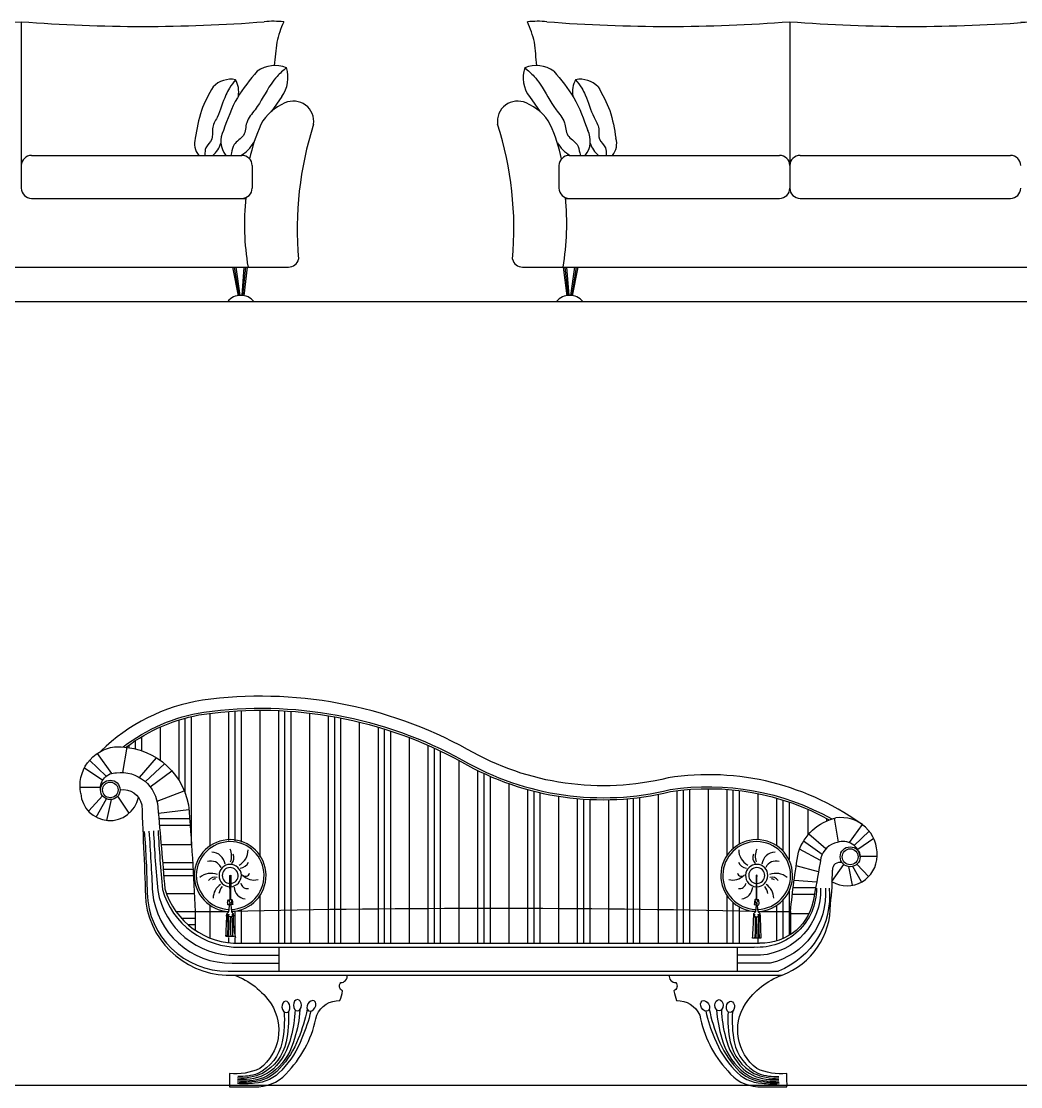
# Model space of a CAD drawing. Header units: inches. Extents: x 6 to 48.5, y 12.5 to 37.3.
# Drawn here: x 17.376 to 19.884, y 25.244 to 27.918 of the extents above; entities that cross this region are included whole.
import ezdxf

# ---------------------------------------------------------------- set-up
doc = ezdxf.new("R2010")
doc.units = ezdxf.units.IN
doc.header["$MEASUREMENT"] = 0
for name, color, linetype in [('02', 2, 'Continuous'), ('1', 1, 'Continuous'), ('4', 4, 'Continuous'), ('8', 8, 'Continuous')]:
    doc.layers.add(name, color=color, linetype=linetype)
pattern_1 = [(90, (22.803, 33.34635), (-0.125, 8e-18), []), (90, (22.78738, 33.34635), (-0.125, 8e-18), []), (90, (22.77175, 33.34635), (-0.125, 8e-18), []), (90, (22.72488, 33.34635), (-0.125, 8e-18), [])]

msp = doc.modelspace()

# ---------------------------------------------------------------- hatches: boundary and pattern name
at = {"layer": '8'}
h = msp.add_hatch(dxfattribs=at)
h.set_pattern_fill('PLASTI', color=256, scale=0.5, angle=90, style=0)
h.set_pattern_definition(pattern_1)
h.paths.add_polyline_path([(19.2182, 25.6837), (19.2182, 25.6838, -54.093307), (19.2249, 25.6838), (19.2249, 25.6838), (19.3063, 25.6838, -0.021862), (19.3261, 25.8321, -0.232386), (19.4031, 25.9135, 0.16688), (19.0048, 25.9844, -0.19332), (18.4806, 26.0592, 0.161608), (17.8347, 26.179, 0.123535), (17.6389, 26.0959, -0.329229), (17.7956, 25.9513, -0.010602), (17.812, 25.6838), (17.8964, 25.6838), (17.8964, 25.6838, -50.208385), (17.9035, 25.6838, -0.010828)])
h = msp.add_hatch(dxfattribs=at)
h.set_pattern_fill('PLASTI', color=256, scale=0.5, angle=90, style=0)
h.set_pattern_definition(pattern_1)
h.paths.add_polyline_path([(19.2283, 25.6038, 0.155952), (19.3063, 25.626), (19.3063, 25.6838), (19.2249, 25.6838), (19.2314, 25.6775), (19.2314, 25.6704), (19.2335, 25.6145), (19.21, 25.6151), (19.2122, 25.6775), (19.2163, 25.6838, 0.010812), (17.9035, 25.6838), (17.9078, 25.6774), (17.9132, 25.6186), (17.888, 25.6186), (17.8905, 25.6722), (17.8915, 25.6776), (17.8964, 25.6838), (17.812, 25.6838), (17.812, 25.6369, 0.157372), (17.9249, 25.6038)])

# ---------------------------------------------------------------- linework, layer by layer
at = {"layer": '02'}
for p, q in [((17.376, 27.9166), (17.376, 27.4991)), ((19.3043, 27.9166), (19.3043, 27.4991)), ((18.0294, 27.7287), (18.0026, 27.6909)), ((18.6509, 27.7287), (18.6778, 27.6909)), ((17.4019, 27.5813), (17.9293, 27.5813)), ((18.751, 27.5813), (19.2785, 27.5813)), ((19.3302, 27.5813), (19.8577, 27.5813)), ((17.9552, 27.5554), (17.9552, 27.4991)), ((18.7251, 27.5554), (18.7251, 27.4991)), ((17.4019, 27.4732), (17.9392, 27.4732)), ((18.7411, 27.4732), (19.2785, 27.4732)), ((19.3302, 27.4732), (19.8577, 27.4732)), ((16.7055, 27.3008), (18.0465, 27.3008)), ((17.9063, 27.3008), (17.9203, 27.2291)), ((17.91, 27.3008), (17.9217, 27.2293)), ((17.9145, 27.3008), (17.9246, 27.2296)), ((17.9346, 27.3008), (17.9292, 27.2296)), ((17.9388, 27.3008), (17.9312, 27.2294)), ((17.9431, 27.3008), (17.934, 27.2289)), ((18.6338, 27.3008), (20.5541, 27.3008)), ((18.7356, 27.3008), (18.7446, 27.2289)), ((18.7399, 27.3008), (18.7474, 27.2294)), ((18.744, 27.3008), (18.7494, 27.2296)), ((18.7642, 27.3008), (18.7541, 27.2296)), ((18.7686, 27.3008), (18.757, 27.2293)), ((18.7724, 27.3008), (18.7584, 27.2291)), ((17.5661, 26.0799), (17.6024, 26.03)), ((17.6406, 26.0959), (17.6295, 26.0324)), ((17.5346, 26.0443), (17.5803, 26.0128)), ((17.5475, 26.0632), (17.5891, 26.023)), ((17.6724, 26.0201), (17.7151, 26.0693)), ((17.6873, 26.0094), (17.7352, 26.0545)), ((17.6995, 25.9963), (17.7538, 26.0364)), ((17.5233, 25.9955), (17.5747, 25.9955)), ((17.5451, 25.9362), (17.5798, 25.9737)), ((17.5642, 25.9202), (17.5901, 25.9659)), ((17.5909, 25.9122), (17.6019, 25.9643)), ((17.6467, 25.9301), (17.6178, 25.9726)), ((17.7165, 25.9602), (17.785, 25.9865)), ((17.7199, 25.9305), (17.7966, 25.9392)), ((17.7211, 25.9167), (17.7984, 25.9167)), ((19.4153, 25.9178), (19.4258, 25.8577)), ((17.7226, 25.8999), (17.7996, 25.8999)), ((19.4859, 25.9018), (19.4531, 25.8567)), ((19.5033, 25.8852), (19.4659, 25.849)), ((19.3856, 25.8266), (19.3387, 25.8601)), ((19.3946, 25.8405), (19.3518, 25.878)), ((19.5148, 25.8665), (19.4746, 25.8388)), ((17.7267, 25.8515), (17.803, 25.8515)), ((19.3814, 25.8114), (19.3289, 25.84)), ((17.7305, 25.8065), (17.8059, 25.8065)), ((19.5231, 25.8217), (19.4806, 25.8217)), ((17.7319, 25.79), (17.8068, 25.79)), ((19.3763, 25.7827), (19.3205, 25.7985)), ((19.4101, 25.7587), (19.4394, 25.8018)), ((19.4619, 25.7495), (19.4521, 25.7961)), ((19.4845, 25.7577), (19.4624, 25.7967)), ((19.5027, 25.7704), (19.4728, 25.8026)), ((17.7333, 25.7735), (17.8078, 25.7735)), ((19.3717, 25.7573), (19.3151, 25.7614)), ((17.7401, 25.7285), (17.81, 25.7285)), ((19.3654, 25.7261), (19.3106, 25.7261)), ((19.369, 25.7429), (19.3126, 25.7429)), ((17.7641, 25.6835), (17.8964, 25.6838)), ((17.812, 25.6838), (17.812, 25.6369)), ((19.3063, 25.6838), (19.3063, 25.626)), ((19.3519, 25.6777), (19.3063, 25.6777)), ((17.7774, 25.667), (17.812, 25.667)), ((17.7943, 25.6505), (17.8121, 25.6505)), ((19.2969, 25.2767), (19.2969, 25.2767))]:
    msp.add_line(p, q, dxfattribs=at)
for points in [[(17.6315, 26.0965, -0.126713), (17.8339, 26.184, -0.161632), (18.4831, 26.0636, 0.193417), (19.0038, 25.9893, -0.168805), (19.4094, 25.9157, -0.168805)], [(17.6389, 26.0959, -0.123535), (17.8347, 26.179, -0.161608), (18.4806, 26.0592, 0.19332), (19.0048, 25.9844, -0.16688), (19.4031, 25.9135, -0.16688)], [(17.525, 25.9798, -0.4312), (17.6097, 26.0967, -0.374976), (17.7956, 25.9513, -0.010602), (17.812, 25.6838)], [(17.5747, 25.9887, -0.447193), (17.6146, 26.0318, -0.432547), (17.7187, 25.9453, -0.00037), (17.7361, 25.7404, 0.339096), (17.9249, 25.6038), (19.2283, 25.6038)], [(19.2249, 25.6838), (19.3063, 25.6838, -0.021862), (19.3261, 25.8321, -0.269365), (19.42, 25.9185, -0.223804)], [(17.6845, 25.8846, -0.016235), (17.6916, 25.7304, 0.409318), (17.8949, 25.5338), (19.2756, 25.5338)], [(17.6963, 25.8854, -0.00483), (17.705, 25.732, 0.389352), (17.9049, 25.5538), (18.0233, 25.5538)], [(17.7074, 25.8862, 0.01081), (17.7184, 25.7359, 0.369872), (17.9149, 25.5738), (18.0233, 25.5738)], [(17.7192, 25.887, 0.010592), (17.7302, 25.7391, 0.339873), (17.9249, 25.5938), (19.2145, 25.5938)], [(19.4807, 25.8208, 0.485839), (19.4234, 25.857, 0.288845), (19.3825, 25.8178, -0.005576), (19.365, 25.7221, -0.391251), (19.2283, 25.6038)], [(19.4347, 25.8061, 0.508433), (19.411, 25.7875, -0.012048)], [(19.3935, 25.7418, -0.370066), (19.2551, 25.5538), (19.1722, 25.5538)], [(19.3815, 25.7418, -0.39917), (19.2311, 25.5738), (19.1722, 25.5738)], [(19.3712, 25.7418, -0.433769), (19.2145, 25.5938)], [(19.4032, 25.7418, -0.332976), (19.2756, 25.5338)], [(17.9014, 25.7136, 0.84769), (17.8994, 25.707, -1.182005), (17.8978, 25.7042, 0.551395)], [(17.903, 25.7111, -0.395583), (17.9017, 25.7041, -0.877839), (17.898, 25.7005, -0.471737)], [(19.2183, 25.7111, 0.395583), (19.2195, 25.7041, 0.877839), (19.2232, 25.7005, 0.471737)], [(19.2198, 25.7136, -0.84769), (19.2218, 25.707, 1.182005), (19.2234, 25.7042, -0.551395)], [(18.1021, 25.4334, -0.05375), (18.0798, 25.3655, -0.102935), (18.0293, 25.2855, -0.210528), (17.9612, 25.2528, -0.059767), (17.9181, 25.2517, -0.059767)], [(18.0934, 25.4384, -0.046452), (18.0709, 25.3643, -0.096687), (18.0242, 25.2893, -0.205533), (17.9545, 25.2558, -0.057944), (17.9183, 25.2551, -0.057944)], [(18.0749, 25.4366, -0.063602), (18.0614, 25.3649, -0.152653), (18.0142, 25.2862, -0.180542), (17.9489, 25.2582, -0.030953), (17.9184, 25.2583, -0.030953)], [(18.0628, 25.4368, -0.050588), (18.0526, 25.368, -0.143975), (18.0085, 25.2887, -0.169557), (17.9413, 25.2621, -0.047461), (17.9186, 25.2621, -0.045064)], [(18.0461, 25.4321, -0.069006), (18.0406, 25.3561, -0.215945), (17.9813, 25.2773, -0.130331), (17.9188, 25.2657, -0.130331)], [(18.0353, 25.4319, -0.066752), (18.0305, 25.3561, -0.23451), (17.9693, 25.2767, -0.093977), (17.9189, 25.2693, -0.123647)], [(19.0933, 25.4334, 0.05375), (19.1157, 25.3655, 0.102935), (19.1662, 25.2855, 0.210528), (19.2343, 25.2528, 0.059767), (19.2774, 25.2517, 0.059767)], [(19.1021, 25.4384, 0.046452), (19.1245, 25.3643, 0.096687), (19.1713, 25.2893, 0.205533), (19.241, 25.2558, 0.057944), (19.2772, 25.2551, 0.057944)], [(19.1206, 25.4366, 0.063602), (19.1341, 25.3649, 0.152653), (19.1813, 25.2862, 0.180542), (19.2465, 25.2582, 0.030953), (19.2771, 25.2583, 0.030953)], [(19.1326, 25.4368, 0.050588), (19.1429, 25.368, 0.143975), (19.187, 25.2887, 0.169557), (19.2541, 25.2621, 0.047461), (19.2769, 25.2621, 0.045064)], [(19.1493, 25.4321, 0.069006), (19.1549, 25.3561, 0.215945), (19.2142, 25.2773, 0.130331), (19.2767, 25.2657, 0.130331)], [(19.1602, 25.4319, 0.066752), (19.165, 25.3561, 0.23451), (19.2261, 25.2767, 0.093977), (19.2766, 25.2693, 0.123647)]]:
    msp.add_lwpolyline(points, format="xyb", dxfattribs=at)
for points in [[(17.9001, 25.7738), (17.9016, 25.7745), (17.9011, 25.7136), (17.9036, 25.7136), (17.9051, 25.7129), (17.9058, 25.7067), (17.9056, 25.704), (17.9066, 25.7015), (17.9064, 25.7007), (17.9031, 25.7), (17.9016, 25.7), (17.9026, 25.6915), (17.9031, 25.6829), (17.9078, 25.6774), (17.9082, 25.672), (17.9066, 25.6713), (17.9051, 25.6713), (17.9046, 25.6718), (17.9045, 25.6704), (17.9015, 25.6701), (17.899, 25.67), (17.896, 25.6703), (17.8945, 25.6713), (17.894, 25.6718), (17.8925, 25.6718), (17.8908, 25.6721), (17.8915, 25.6776), (17.8957, 25.6819), (17.8975, 25.6874), (17.898, 25.7005), (17.8945, 25.7), (17.894, 25.7032), (17.8937, 25.7058), (17.8945, 25.7076), (17.8945, 25.7106), (17.8955, 25.7131), (17.8983, 25.7131), (17.9, 25.7136), (17.8995, 25.767), (17.899, 25.774), (17.9016, 25.7745)], [(19.2212, 25.7738), (19.2197, 25.7745), (19.2202, 25.7136), (19.2176, 25.7136), (19.2161, 25.7129), (19.2154, 25.7067), (19.2156, 25.704), (19.2146, 25.7015), (19.2148, 25.7007), (19.2182, 25.7), (19.2197, 25.7), (19.2187, 25.6915), (19.2182, 25.6829), (19.2135, 25.6774), (19.213, 25.672), (19.2146, 25.6713), (19.2161, 25.6713), (19.2166, 25.6718), (19.2168, 25.6704), (19.2197, 25.6701), (19.2222, 25.67), (19.2252, 25.6703), (19.2267, 25.6713), (19.2272, 25.6718), (19.2287, 25.6718), (19.2304, 25.6721), (19.2297, 25.6776), (19.2255, 25.6819), (19.2237, 25.6874), (19.2232, 25.7005), (19.2267, 25.7), (19.2272, 25.7032), (19.2275, 25.7058), (19.2267, 25.7076), (19.2267, 25.7106), (19.2258, 25.7131), (19.2229, 25.7131), (19.2212, 25.7136), (19.2217, 25.767), (19.2222, 25.774), (19.2197, 25.7745)], [(17.8896, 25.624), (17.8893, 25.6212), (17.894, 25.6208), (17.8983, 25.6215), (17.9109, 25.6215)], [(19.2316, 25.6193), (19.2319, 25.6165), (19.2273, 25.6162), (19.2229, 25.6168), (19.2104, 25.6168)], [(18.0233, 25.5338), (18.0233, 25.5938)], [(19.1722, 25.5938), (19.1722, 25.5338)]]:
    msp.add_lwpolyline(points, dxfattribs=at)
for centre, radius in [((17.5993, 25.9887), 0.0245), ((17.5993, 25.9887), 0.0195), ((19.4557, 25.8208), 0.025), ((19.4557, 25.8208), 0.02)]:
    msp.add_circle(centre, radius, dxfattribs=at)
for centre, radius, start, end in [((17.0708, 31.888), 3.9831, 265.6157, 274.3947), ((17.6812, 31.888), 3.9831, 265.6053, 274.3843), ((18.0084, 27.689), 0.2287, 83.4629, 95.6906), ((18.2686, 27.8077), 0.2581, 155.1419, 167.135), ((18.672, 27.689), 0.2287, 84.3094, 96.5371), ((18.4118, 27.8077), 0.2581, 12.865, 24.8581), ((18.9991, 31.888), 3.9831, 265.6157, 274.3947), ((19.6095, 31.888), 3.9831, 265.6053, 274.3843), ((20.1888, 31.888), 3.9831, 265.6053, 274.3843), ((21.7288, 27.4311), 3.7371, 173.3292, 174.2314), ((14.9515, 27.4311), 3.7371, 5.7686, 6.6708), ((18.0128, 27.7285), 0.0782, 68.6882, 124.9294), ((17.9657, 27.7764), 0.0795, 323.1912, 18.3312), ((18.7146, 27.7764), 0.0795, 161.6688, 216.8088), ((18.6675, 27.7285), 0.0782, 55.0706, 111.3118), ((17.902, 27.7097), 0.0625, 79.3491, 135.5903), ((17.8579, 27.7404), 0.0636, 350.5585, 28.9921), ((18.8225, 27.7404), 0.0636, 151.0079, 189.4415), ((18.7784, 27.7097), 0.0625, 44.4097, 100.6509), ((18.0827, 27.6012), 0.1203, 112.0129, 151.522), ((18.0588, 27.6665), 0.0509, 351.7791, 114.6277), ((18.6215, 27.6665), 0.0509, 65.3723, 188.2209), ((18.5976, 27.6012), 0.1203, 28.478, 67.9871), ((18.3712, 27.4818), 0.432, 155.8554, 167.8892), ((18.9338, 27.3964), 0.8655, 162.3204, 185.031), ((17.7465, 27.3964), 0.8655, 354.969, 17.6796), ((18.3091, 27.4818), 0.432, 12.1108, 24.1446), ((17.8561, 27.6104), 0.0456, 162.6792, 219.7808), ((17.9335, 27.6172), 0.057, 152.0182, 219.0748), ((18.7468, 27.6172), 0.057, 320.9252, 27.9818), ((18.8243, 27.6104), 0.0456, 320.2192, 17.3208), ((17.816, 27.6305), 0.0636, 309.2797, 342.7878), ((17.8889, 27.6511), 0.0795, 298.6187, 332.1269), ((18.7914, 27.6511), 0.0795, 207.8731, 241.3813), ((18.8643, 27.6305), 0.0636, 197.2122, 230.7203), ((17.4019, 27.5554), 0.0259, 90, 180), ((17.9293, 27.5554), 0.0259, 0, 90), ((18.751, 27.5554), 0.0259, 90, 180), ((19.2785, 27.5554), 0.0259, 0, 90), ((19.3302, 27.5554), 0.0259, 90, 180), ((19.8577, 27.5554), 0.0259, 0, 90), ((17.4019, 27.4991), 0.0259, 180, 270), ((17.9293, 27.4991), 0.0259, 270, 0), ((18.751, 27.4991), 0.0259, 180, 270), ((19.2785, 27.4991), 0.0259, 270, 0), ((19.3302, 27.4991), 0.0259, 180, 270), ((19.8577, 27.4991), 0.0259, 270, 0), ((18.5847, 27.4085), 0.6489, 174.0996, 189.5559), ((18.0956, 27.4085), 0.6489, 350.4441, 5.9004), ((18.0465, 27.3266), 0.0259, 270, 346.2172), ((18.6338, 27.3266), 0.0259, 193.7828, 270), ((17.9267, 27.1872), 0.0427, 39.7371, 140.2629), ((18.752, 27.1872), 0.0427, 39.7371, 140.2629), ((17.9001, 25.7738), 0.09, 271.8836, 267.6473), ((17.9001, 25.7738), 0.085, 271.7961, 268.3287), ((19.2212, 25.7738), 0.09, 272.3527, 268.1164), ((19.2212, 25.7738), 0.085, 271.6713, 268.2039), ((17.8517, 25.7969), 0.0359, 8.5085, 86.3453), ((17.8641, 25.8226), 0.0397, 338.3127, 26.3362), ((17.9028, 25.8373), 0.0422, 298.0572, 1.3135), ((19.2184, 25.8373), 0.0422, 178.6865, 241.9428), ((19.2571, 25.8226), 0.0397, 153.6638, 201.6873), ((19.2695, 25.7969), 0.0359, 93.6547, 171.4915), ((17.8519, 25.7822), 0.0279, 25.5281, 107.6298), ((17.8868, 25.8186), 0.0228, 319.671, 22.3619), ((17.9236, 25.817), 0.0245, 274.3054, 337.1764), ((19.1977, 25.817), 0.0245, 202.8236, 265.6946), ((19.2344, 25.8186), 0.0228, 157.6381, 220.329), ((19.2693, 25.7822), 0.0279, 72.3702, 154.4719), ((17.8524, 25.7328), 0.0463, 70.3174, 128.4672), ((17.9001, 25.7738), 0.028, 272.5831, 269.3538), ((17.9001, 25.7738), 0.02, 273.8079, 268.8787), ((17.9385, 25.7818), 0.00994, 216.1301, 349.8279), ((19.1828, 25.7818), 0.00994, 190.1721, 323.8699), ((19.2212, 25.7738), 0.028, 270.6462, 267.4169), ((19.2212, 25.7738), 0.02, 271.1213, 266.1921), ((19.2689, 25.7328), 0.0463, 51.5328, 109.6826), ((17.8618, 25.7498), 0.0198, 73.3303, 143.497), ((17.8622, 25.7513), 0.0138, 82.8826, 119.71), ((17.9009, 25.7155), 0.0438, 124.3472, 178.2918), ((17.9428, 25.7573), 0.0162, 190.1589, 281.6631), ((17.9604, 25.8026), 0.0402, 225.3445, 283.7347), ((19.1608, 25.8026), 0.0402, 256.2653, 314.6555), ((19.1784, 25.7573), 0.0162, 258.3369, 349.8411), ((19.2203, 25.7155), 0.0438, 1.7082, 55.6528), ((19.2594, 25.7498), 0.0198, 36.503, 106.6697), ((19.2591, 25.7513), 0.0138, 60.29, 97.1174), ((17.9086, 25.7226), 0.0371, 140.9196, 170.9237), ((17.9421, 25.7469), 0.0321, 184.8192, 261.8384), ((19.1791, 25.7469), 0.0321, 278.1616, 355.1808), ((19.2126, 25.7226), 0.0371, 9.0763, 39.0804), ((14.5466, 25.7842), 3.3468, 357.2081, 358.0794), ((17.9102, 25.6729), 0.017, 165.4722, 183.6165), ((17.5555, 25.6468), 0.3392, 355.4824, 4.2265), ((17.9046, 25.6729), 0.00896, 155.677, 194.7535), ((16.6914, 25.6196), 1.2057, 0.0752, 2.4147), ((18.1281, 25.6499), 0.2281, 174.9426, 187.1473), ((18.5586, -4.6667), 30.3576, 88.75497, 91.23642), ((15.9972, 25.5431), 1.9115, 2.3265, 3.8198), ((17.9115, 25.6749), 0.00661, 166.0028, 203.9756), ((18.0665, 25.6618), 0.1592, 176.428, 195.7444), ((18.0154, 25.7022), 1.1986, 355.8999, 358.545), ((19.2097, 25.6749), 0.00661, 336.0244, 13.9972), ((18.9019, 25.6491), 0.3165, 354.015, 3.8448), ((18.9475, 25.648), 0.2737, 353.4752, 4.6171), ((20.6675, 25.6148), 1.4433, 177.7931, 179.9313), ((19.2166, 25.6729), 0.00896, 345.2465, 24.323), ((19.6292, 25.6446), 0.4026, 176.1209, 184.1463), ((19.2111, 25.6729), 0.017, 356.3835, 14.5278), ((23.2505, 25.795), 4.0227, 181.7517, 182.5024)]:
    msp.add_arc(centre, radius, start, end, dxfattribs=at)
at = {"layer": '02', "extrusion": (0, 0, -1)}
for centre, major_axis in [((18.0401, 25.444), (0.0012, -0.0142)), ((18.0689, 25.4481), (0, -0.0143)), ((18.1039, 25.4466), (-0.0071, -0.0123))]:
    msp.add_ellipse(centre, major_axis=major_axis, ratio=0.706758, dxfattribs=at)
at = {"layer": '02'}
for centre, major_axis in [((19.0916, 25.4466), (0.0071, -0.0123)), ((19.1266, 25.4481), (0, -0.0143)), ((19.1554, 25.444), (-0.0012, -0.0142))]:
    msp.add_ellipse(centre, major_axis=major_axis, ratio=0.706758, dxfattribs=at)
for points in [[(17.968, 27.7926), (17.9182, 27.7258), (17.8832, 27.6439)], [(18.7123, 27.7926), (18.7621, 27.7258), (18.7971, 27.6439)], [(17.8573, 27.7535), (17.828, 27.6936), (17.8126, 27.624)], [(18.8231, 27.7535), (18.8524, 27.6936), (18.8678, 27.624)]]:
    msp.add_spline(points, degree=3, dxfattribs=at)
for points, knots in [([(18.0412, 27.8014), (18.0331, 27.7943), (18.0187, 27.7819), (17.9917, 27.7466), (17.9726, 27.7045), (17.9377, 27.6673), (17.9394, 27.6279), (17.9077, 27.6137), (17.9046, 27.5923), (17.9021, 27.5833), (17.9015, 27.5813)], [0, 0, 0, 0, 37.506288, 65.782259, 153.619658, 198.465285, 236.495883, 274.837161, 300.242842, 307.42838, 307.42838, 307.42838, 307.42838]), ([(18.6391, 27.8014), (18.6473, 27.7943), (18.6616, 27.7819), (18.6886, 27.7466), (18.7078, 27.7045), (18.7426, 27.6673), (18.7409, 27.6279), (18.7726, 27.6137), (18.7757, 27.5923), (18.7782, 27.5833), (18.7788, 27.5813)], [0, 0, 0, 0, 37.506288, 65.782259, 153.619658, 198.465285, 236.495883, 274.837161, 300.242842, 307.42838, 307.42838, 307.42838, 307.42838]), ([(17.9135, 27.7712), (17.9081, 27.7644), (17.8987, 27.7525), (17.8827, 27.7208), (17.8739, 27.6849), (17.8519, 27.6505), (17.8591, 27.6198), (17.8363, 27.6039), (17.837, 27.588), (17.8366, 27.5817), (17.8366, 27.5813)], [0, 0, 0, 0, 37.506288, 65.782259, 153.619658, 198.465285, 236.495883, 274.837161, 300.242842, 301.926971, 301.926971, 301.926971, 301.926971]), ([(18.7668, 27.7712), (18.7722, 27.7644), (18.7816, 27.7525), (18.7976, 27.7208), (18.8065, 27.6849), (18.8284, 27.6505), (18.8212, 27.6198), (18.844, 27.6039), (18.8433, 27.588), (18.8437, 27.5817), (18.8438, 27.5813)], [0, 0, 0, 0, 37.506288, 65.782259, 153.619658, 198.465285, 236.495883, 274.837161, 300.242842, 301.926971, 301.926971, 301.926971, 301.926971])]:
    msp.add_open_spline(points, degree=3, knots=knots, dxfattribs=at)
at = {"layer": '1'}
for p, q in [((6.3075, 27.2145), (26.6337, 27.2145)), ((6.3075, 25.2476), (26.6337, 25.2476))]:
    msp.add_line(p, q, dxfattribs=at)
at = {"layer": '4'}
for points in [[(19.4941, 25.895, 0.203554), (18.9989, 26.0188, -0.19391), (18.4954, 26.0904, 0.161747), (17.8303, 26.2137, 0.156492), (17.5753, 26.0856, 0.326471)], [(17.525, 25.9798, 0.866484), (17.6701, 25.9699, -0.107618)], [(17.6238, 25.9887, -0.405416), (17.6782, 25.9514, -0.000888), (17.6884, 25.707, 0.391381), (17.9107, 25.5238, -0.160649), (18.0026, 25.4517, -0.390724), (17.9744, 25.2895, -0.135621), (17.8985, 25.2767), (17.8985, 25.2639), (17.8983, 25.2574), (17.8983, 25.2513), (17.8984, 25.2438), (17.9719, 25.2438, 0.221533), (18.047, 25.2836, 0.141571), (18.1172, 25.4237, -0.298903), (18.1755, 25.4601, 0.031726), (18.1821, 25.4841, -0.487261), (18.1773, 25.505, 0.448435), (18.1939, 25.5238)], [(19.4107, 25.7583, 0.576269), (19.5231, 25.8229, 0.471211), (19.42, 25.9185)], [(19.0016, 25.5238, 0.448435), (19.0182, 25.505, -0.487261), (19.0134, 25.4841, 0.031726), (19.02, 25.4601, -0.298903), (19.0783, 25.4237, 0.141571), (19.1485, 25.2836, 0.221533), (19.2236, 25.2438), (19.2971, 25.2438), (19.2972, 25.2513), (19.2971, 25.2574), (19.297, 25.2639), (19.2969, 25.2767, -0.135621), (19.2211, 25.2895, -0.390724), (19.1928, 25.4517, -0.160649), (19.2848, 25.5238, 0.316295), (19.4062, 25.7021, 0.035359), (19.411, 25.7875)]]:
    msp.add_lwpolyline(points, format="xyb", dxfattribs=at)
msp.add_lwpolyline([(17.9107, 25.5238), (19.2848, 25.5238)], dxfattribs=at)

doc.saveas('drawing.dxf')
